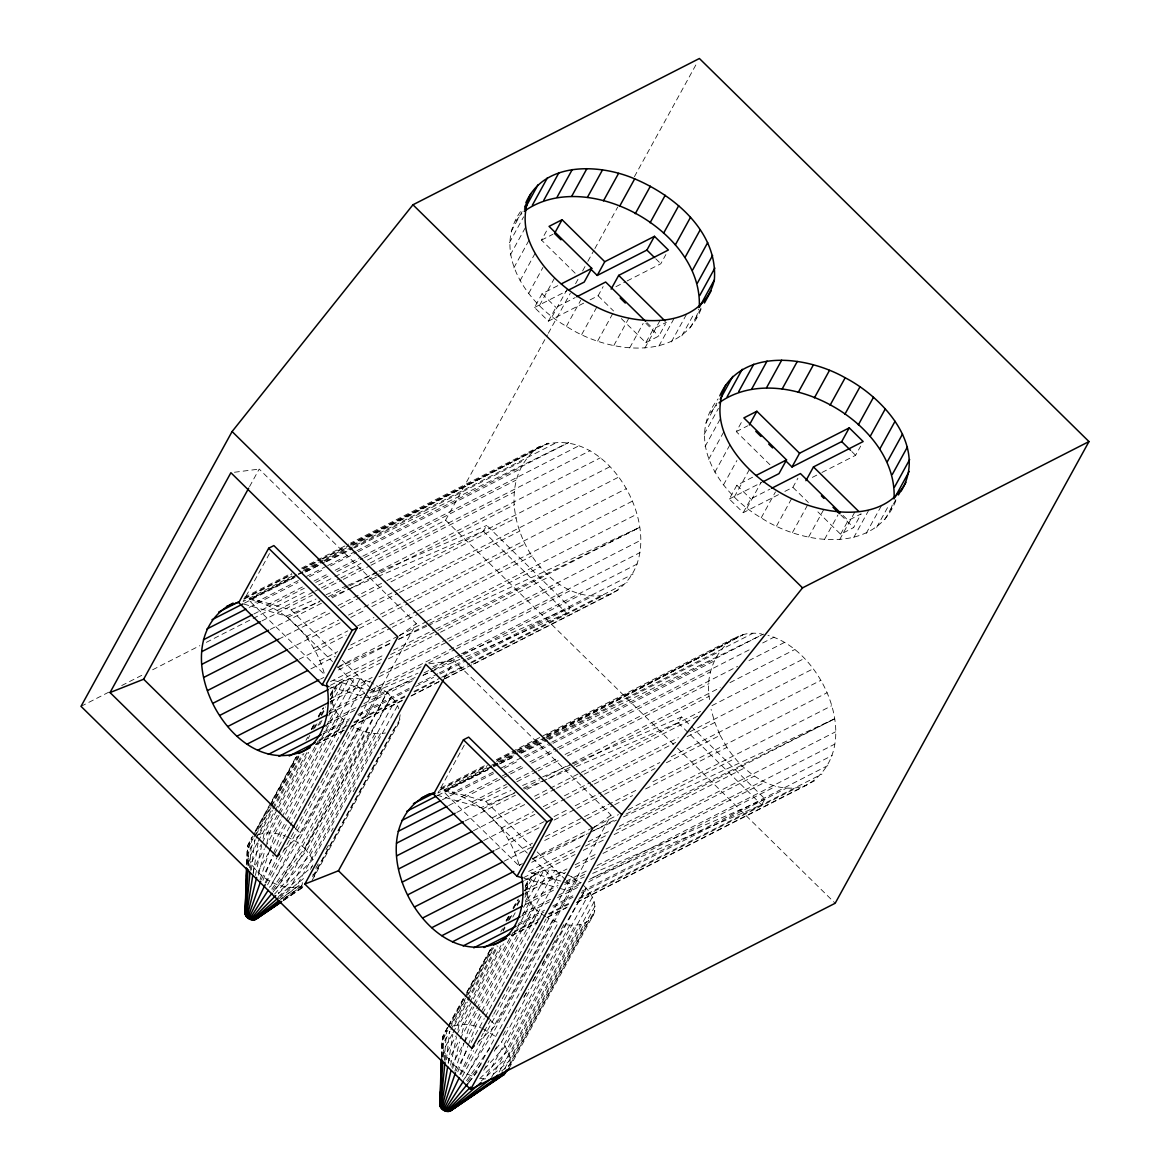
<?xml version="1.0" encoding="UTF-8"?>
<svg xmlns="http://www.w3.org/2000/svg" width="1170" height="1170" viewBox="0 0 1170 1170"><rect width="100%" height="100%" fill="white"/><g stroke="black" fill="none" stroke-linecap="round" stroke-linejoin="round"><path stroke-width="0.75" stroke-dasharray="5 3.75" d="M246.592 864.235L247.689 845.559L251.945 837.106M441.339 1057.607L442.479 1037.103L447.613 1027.07M246.943 865.025L247.016 849.683L253.13 838.568M247.031 863.694L247.689 845.559L252.925 836.038M441.748 1056.554L441.821 1041.212L447.92 1030.112M441.763 1057.051L442.479 1037.103L447.715 1027.582M312.112 880.308L398.824 722.972L400.155 714.768M501.637 1070.989L510.178 1064.481C511.29 1056.071 506.961 1048.101 501.579 1041.958L586.185 888.074L582.996 884.944M509.023 1068.4L593.614 914.516C597.402 905.17 592.4 895.05 586.185 888.074L532.028 982.917M248.069 865.259L249.327 841.873L251.886 838.7L249.532 867.818M442.86 1056.803L444.117 1033.417L446.677 1030.244L444.176 1061.175M248.215 865.961L248.625 858.692L247.338 854.1L255.192 839.826M443.006 1057.49L443.43 1050.236L442.128 1045.644L449.982 1031.355M474.508 663.712L611.223 593.892C682.11 554.99 612.656 416.681 539.107 446.808L350.313 543.216M576.532 902.626L806.028 785.436C866.868 751.213 824.441 650.242 767.959 635.427M250.161 870.568L250.863 863.343L261.334 844.301M445.141 1060.298L445.653 1054.872L456.124 1035.845M251.345 870.041L254.87 839.724M446.355 1059.786L449.675 1031.267M611.223 593.892C539.37 613.431 477.799 491.122 539.107 446.808M709.62 699.558C702.76 668.07 725.429 626.959 761.626 633.994M253.13 873.303L253.978 867.891L264.435 848.85M448.198 1063.033L448.768 1059.435L459.24 1040.393M253.232 873.405L258.029 843.19M448.3 1063.164L452.819 1034.733M369.852 682.168C336.697 666.929 316.485 701.722 347.037 722.329L290.35 825.45M701.064 309.129C679.653 363.695 606.192 352.565 566.397 326.313C527.421 304.566 489.572 251.038 522.493 208.889M545.673 916.519C512.094 898.311 527.275 857.42 564.642 873.712M895.869 500.672C874.458 555.223 800.982 544.094 761.202 517.857C721.846 495.1 683.368 441.894 718.131 398.897M255.44 875.379L261.656 845.5M263.118 838.481L264.215 833.201L308.704 752.295M450.596 1065.168L456.461 1037.044M457.923 1030.024L459.02 1024.744L503.495 943.839M451.825 1067.23L452.658 1063.764L464.007 1043.143M258.336 875.204L264.844 850.517M266.702 843.468L269.495 832.879L279.089 815.431M452.673 1068.503L459.634 1042.06M461.96 1033.242L464.285 1024.423L473.879 1006.975M314.218 876.856L315.373 872.937L399.979 719.053M696.033 318.298L698.797 308.968M890.838 509.827L892.666 503.612M260.047 879.664L268.968 852.213M269.524 850.502L275.111 833.347L282.087 820.653M454.852 1071.208L463.773 1043.757M464.329 1042.046L469.901 1024.876L476.877 1012.196M261.276 879.562L273.78 855.592M456.066 1071.106L467.707 1048.715M262.972 880.293L272.932 854.89M273.59 853.208L280.902 834.576L287.001 823.475M457.762 1071.822L467.722 1046.433M468.395 1044.737L475.693 1026.119L481.791 1015.019M265.122 882.941L276.676 858.093M459.927 1074.484L471.481 1049.636M265.985 882.984L298.95 822.627M460.775 1074.528L473.689 1050.66M272.786 890.077L304.741 848.294L387.138 692.347L371.299 682.666M267.55 884.827L376.945 685.313M462.34 1076.371L571.75 876.856L580.715 882.955M249.561 486.588L259.184 469.082L416.33 623.61L300.807 833.757L282.014 851.892M269.48 553.571L243.126 601.497L291.856 576.269M511.231 231.353L522.142 211.507M509.374 242.79L523.634 216.83M510.252 255.075L525.359 227.594M513.849 267.842L528.957 240.362M575.143 273.195L541.505 240.113L547.37 229.437M520.05 280.741L535.158 253.261M528.679 293.377L542.953 267.433M583.684 303.147L548.408 321.15L534.5 307.476L542.046 293.728L558.075 285.538M539.502 305.428L554.609 277.948M255.44 830.758L296.419 756.2M311.249 729.232L313.867 724.464M318.225 716.537L322.598 708.61M330.437 694.322L333.933 687.975M253.802 834.459L269.495 805.896M270.372 804.317L296.536 756.727M311.366 729.744L314.847 723.396M318.342 717.064L323.578 707.543M330.554 694.848L332.295 691.675M256.245 830.773L269.334 806.978M270.197 805.384L297.238 756.215M305.955 740.347L307.71 737.173M312.068 729.232L314.686 724.479M319.044 716.552L323.403 708.61M330.379 695.916L336.492 684.816M253.992 836.989L298.482 756.083M308.076 738.621L309.816 735.447M313.311 729.1L316.792 722.753M321.15 714.826L325.523 706.899M270.987 807.607L255.294 836.155C264.537 831.241 275.754 832.513 285.246 836.053M271.864 806.013L298.891 756.844M314.598 728.281L318.079 721.934M321.575 715.587L325.07 709.239M330.291 699.718L339.885 682.271M256.055 838.232L271.762 809.684M272.625 808.09L302.284 754.153M317.991 725.59L320.595 720.837M330.189 703.389L331.944 700.216M259.433 834.312L272.522 810.518M273.4 808.923L303.922 753.407M319.615 724.844L322.233 720.077M330.964 704.223L344.038 680.428M257.356 842.839L248.625 858.692C257.824 879.065 283.593 892.812 305.341 885.368M258.219 841.245L307.067 752.398M328.872 712.735L333.231 704.808M328.755 715.806L348.821 679.317M548.408 321.15L555.969 307.417L575.201 297.589M262.197 842.722L277.904 814.159M278.767 812.565L318.021 741.18M325.874 726.906L335.468 709.444M552.196 316.5L567.304 289.019M279.966 813.837L320.946 739.279M321.823 737.685L354.101 678.995M265.312 847.27L281.005 818.707M281.882 817.128L338.569 714.007M367.468 560.064L445.58 520.167L547.458 334.869M548.335 333.26L570.287 293.334M575.567 283.74L579.077 277.348M582.587 270.957L586.974 262.972M587.852 261.378L594.009 250.204M594.886 248.596L617.716 207.061M634.403 176.714L696.75 63.297M285.568 814.305L359.702 679.448M257.868 872.22L268.339 853.193M269.202 851.599L342.474 718.336M287.878 821.881L365.493 680.691M274.643 854.012L289.473 827.029M566.397 326.313L580.671 300.354M299.827 821.047L352.155 725.853C362.056 731.733 373.947 735.301 385.457 732.961M357.654 728.822L270.138 887.269M382.283 688.574L297.677 842.473L269.48 887.357M590.09 299.871L598.104 295.776L603.135 286.621M363.402 731.148L278.811 885.046L273.18 891.935M581.695 334.561L596.802 307.081M369.223 732.756L284.617 886.655L278.284 893.032M374.941 733.619L290.35 887.504L279.571 896.776M271.762 889.127L302.533 846.246L387.138 692.347L394.904 700.991L310.299 854.875L274.584 894.041M380.411 733.678L295.805 887.577L280.332 899.452M597.665 341.026L612.773 313.545M278.372 893.602L312.975 859.497L397.581 705.612L394.904 700.991M302.591 883.686L300.851 886.86L283.462 899.218M310.445 869.398L313.063 864.645M331.373 831.329L333.128 828.155M353.179 791.666L355.797 786.898M318.167 863.899L315.549 868.652L315.373 872.937L312.536 875.116M326.02 849.625L329.516 843.278M312.609 876.813L393.72 729.276L398.824 722.972M613.826 345.501L628.933 318.021M627.149 280.932L660.816 263.747L665.862 254.592M444.351 678.132L453.975 660.611L611.135 815.139L495.597 1025.3L476.819 1043.421M629.709 347.856L643.149 323.432M621.314 318.591L645.825 342.693L653.372 328.945L666.388 322.306M644.889 348.046L659.997 320.565M645.825 342.693L658.842 336.039L665.554 323.827M658.9 346.057L674.008 318.576M671.346 341.933L686.454 314.452M681.876 335.805L694.468 312.902M690.183 327.849L701.093 308.002M464.271 745.115L437.931 793.041L489.894 766.116M706.022 422.897L717.78 401.529M704.164 434.333L718.438 408.374M705.042 446.604L720.15 419.123M708.64 459.386L723.747 431.905M769.933 464.724L736.296 431.657L743.009 419.445M714.841 472.27L729.948 444.79M723.484 484.921L736.91 460.497M778.474 494.676L743.213 512.694L729.29 499.005L736.851 485.272L752.88 477.082M734.307 496.957L749.414 469.477M448.49 1025.476L463.305 998.507M466.801 992.16L491.224 947.744M506.054 920.775L508.672 916.008M513.03 908.081L517.389 900.139M525.242 885.865L528.723 879.518M448.593 1026.002L463.422 999.034M466.903 992.686L491.327 948.256M506.157 921.287L509.652 914.94M513.133 908.593L518.368 899.072M525.345 886.392L527.085 883.218M448.432 1027.07L464.124 998.522M465.002 996.928L492.029 947.744M500.76 931.89L502.5 928.717M506.859 920.775L509.476 916.022M513.835 908.081L518.193 900.154M525.184 887.46L531.282 876.359M451.415 1023.765L465.367 998.39M466.245 996.796L493.272 947.612M502.866 930.165L504.621 926.991M508.102 920.644L511.597 914.296M516.818 904.776L520.314 898.428M524.672 890.502L526.412 887.328M464.914 1000.73L450.084 1027.699C459.825 1022.507 471.598 1024.247 481.499 1028.094M468.395 994.383L493.696 948.373M503.29 930.925L505.03 927.751M509.389 919.825L512.884 913.477M517.242 905.536L520.738 899.189M525.096 891.262L534.69 873.814M450.859 1029.775L466.552 1001.213M467.43 999.633L497.074 945.696M512.782 917.134L515.4 912.381M524.994 894.918L526.734 891.745M454.238 1025.856L467.313 1002.061M468.19 1000.467L497.85 946.53M524.877 897.346L538.843 871.957M452.147 1034.368L443.43 1050.236C448.783 1063.062 460.804 1071.998 473.601 1076.575L558.207 922.691L546.946 917.397M453.024 1032.788L500.994 945.521M525.418 901.105L528.021 896.352M523.56 907.35L543.611 870.86M743.213 512.694L750.76 498.947L769.992 489.133M457.002 1034.251L472.695 1005.703M473.572 1004.109L512.811 932.724M522.405 915.262L530.259 900.988M746.986 508.043L761.26 482.098M474.757 1005.381L548.891 870.524M460.103 1038.814L475.81 1010.251M476.673 1008.672L533.374 905.536M477.755 1010.602L554.507 870.992M464.87 1041.563L537.264 909.88M482.669 1013.425L560.298 872.22M471.188 1042.368L484.278 1018.573M485.141 1016.993L541.842 913.872M761.202 517.857L775.461 491.897M477.17 1044.313L483.283 1033.212M484.146 1031.618L492.877 1015.765M493.74 1014.171L513.805 977.681M514.683 976.102L546.083 918.976M552.459 920.366L463.949 1080.319M784.88 491.4L792.894 487.32L797.94 478.15M577.073 880.118L492.468 1034.017L463.305 1080.451M776.5 526.105L791.607 498.625M483.78 1070.257L489.016 1060.737M494.252 1051.216L497.733 1044.883M502.968 1035.362L507.327 1027.421M515.18 1013.147L516.921 1009.973M523.897 997.279L527.392 990.931M532.628 981.411L538.726 970.31M542.222 963.963L547.443 954.442M552.679 944.921L557.914 935.4M561.41 929.068L564.013 924.3C574.455 926.611 588.378 925.265 593.614 914.516M569.746 925.148L485.141 1079.047L479.422 1078.199M589.695 892.534L505.089 1046.419L485.389 1068.02M491.473 1077.526L575.201 925.221M792.456 532.555L807.563 505.074M592.371 897.141L507.78 1051.04L478.296 1080.1M499.137 1072.042L580.247 924.505M594.141 901.778L509.55 1055.676L481.294 1080.948M504.489 1068.985L584.737 923.028M594.96 906.311L510.354 1060.195L492.234 1075.054M508.277 1066.777L588.525 920.819M510.178 1064.481L594.769 910.596M808.616 537.03L823.724 509.55M821.954 472.475L855.621 455.291L860.652 446.121M824.514 539.399L837.939 514.976M840.616 534.237L848.162 520.489L861.193 513.835L853.632 527.582L840.616 534.237L816.119 510.135M839.68 539.589L854.787 512.109M853.691 537.6L868.798 510.12M866.151 533.476L881.259 505.996M876.681 527.348L889.273 504.445M884.988 519.392L895.898 499.546M312.975 859.497L304.741 848.294L391.38 696.53L306.789 850.429L273.736 891.087M523.911 997.147L528.416 989.25M378.085 576.503L483.268 531.151L486.793 525.418L570.273 607.508L566.763 613.241L461.58 658.593M576.225 766.599L678.073 722.694L681.583 716.961L765.078 799.051L761.553 804.77L589.592 878.919M466.552 1080.67L490.961 1046.653M467.591 1081.621L483.005 1061.453M515.78 221.101L521.864 213.569M710.57 412.644L716.669 405.112M468.541 1082.616L478.793 1070.009M495.875 1048.978L501.579 1041.958M469.097 1082.104L473.601 1076.575M278.416 896.63L312.054 866.546M279.323 898.384L305.809 876.666M281.209 898.984L302.562 882.706M399.292 635.866L416.33 623.61M283.301 899.072L302.445 885.324M592.663 828.418L611.135 815.139M283.52 900.022L303.089 886.524M283.242 900.461L303.864 886.377M284.003 900.183L304.697 886.173M296.595 574.865L249.824 599.332C286.562 607.932 315.037 638.498 324.587 674.666L250.102 601.438L249.663 598.162L290.979 609.848L335.922 654.045M298.204 574.017L303.045 571.486M304.653 570.638L322.393 561.351M324.017 560.518L346.583 548.701M353.033 545.322L548.174 443.196L351.249 543.772M491.385 766.408L444.615 790.876C481.353 799.461 509.827 830.042 519.378 866.209L444.892 792.967L444.468 789.692L485.769 801.391L530.727 845.588M493.009 765.56L497.835 763.03M499.458 762.182L517.198 752.895M518.807 752.061L544.606 738.548M546.229 737.7L742.979 634.74L546.039 735.301M303.205 570.36L350.254 545.951M351.877 545.103L548.174 443.196M491.517 765.282L496.387 762.752M497.996 761.904L515.853 752.646M517.476 751.798L545.044 737.48M546.668 736.647L742.979 634.74M541.505 240.113L552.898 234.292M534.5 307.476L566.558 291.096M615.932 286.665L625.555 281.751M244.515 597.241L291.725 573.139M301.48 568.152L348.675 544.05M243.828 598.616L291.037 574.514M302.43 568.708L320.331 559.553M321.955 558.734L344.74 547.092M244.676 598.791L291.886 574.689M303.264 568.869L321.18 559.728M322.803 558.894L348.835 545.6M350.473 544.767L531.121 452.512M296.873 575.289L249.824 599.332L293.962 577.629M298.496 574.455L303.366 571.969M304.99 571.15L322.832 562.024M324.456 561.191L558.105 441.777M244.545 603.077L295.001 577.322M306.394 571.501L324.295 562.36M325.918 561.527L351.965 548.233M353.589 547.399L524.482 460.132M298.394 580.554L256.084 602.17L250.102 601.438M306.54 576.4L326.064 566.426M327.702 565.593L355.358 551.465M356.996 550.631L568.576 442.582L354.437 547.896M249.181 607.42L298.014 582.484M309.406 576.664L324.046 569.19M330.554 565.856L356.601 552.562M358.225 551.728L519.348 469.448M266.804 605.183L304.244 586.068M314.013 581.08L328.653 573.592M335.161 570.273L361.208 556.978M362.832 556.145L579.296 445.609M253.861 614.016L304.317 588.261M315.71 582.441L330.364 574.953M336.872 571.633L362.905 558.339M364.543 557.505L515.897 480.212M81.022 706.344L108.693 692.216M121.709 685.561L142.857 674.768M152.626 669.781L199.821 645.679M206.344 642.345L307.242 590.821M318.635 585L333.289 577.512M334.912 576.693L360.96 563.384M277.48 610.316L313.282 592.035M314.905 591.201L319.79 588.715M321.428 587.881L339.329 578.74M340.953 577.907L363.738 566.265M370.246 562.946L589.972 450.742M261.948 620.919L312.405 595.15M323.798 589.329L341.698 580.188M343.322 579.355L369.354 566.061M370.992 565.227L514.215 492.087M287.791 617.424L320.331 600.81M328.477 596.656L348.002 586.682M349.64 585.848L377.296 571.721M378.934 570.887L600.268 457.85M270.211 629.431L322.291 602.828M332.061 597.841L349.962 588.7M351.585 587.866L379.255 573.739M380.879 572.905L514.347 504.753M297.443 626.301L328.361 610.521M338.13 605.534L385.325 581.431M386.948 580.598L609.921 466.728M278.665 639.186L330.744 612.583M340.514 607.596L360.038 597.621M361.662 596.802L384.447 585.161M390.97 581.841L516.292 517.842M306.145 636.699L338.7 620.071M348.47 615.084L618.637 477.126M288.873 648.984L340.953 622.396M350.722 617.409L365.376 609.921M371.885 606.601L397.917 593.292M399.54 592.473L519.992 530.961M736.296 431.657L747.688 425.836M313.677 648.297L347.856 630.849M357.611 625.862L373.888 617.555M380.396 614.221L404.82 601.76M406.443 600.927L626.155 488.724M299.111 659.28L346.305 635.178M359.322 628.539L380.484 617.731M382.107 616.897L408.154 603.603M409.778 602.769L525.33 543.757M319.79 660.787L337.706 651.646M350.722 644.992L388.147 625.877M389.785 625.043L415.818 611.749M417.441 610.915L632.283 501.213M310.84 668.874L335.249 656.414M348.28 649.759L390.59 628.158M392.213 627.325L418.26 614.031M419.884 613.197L532.189 555.838M338.993 666.315L397.581 636.392M399.204 635.559L425.251 622.264M426.874 621.431L636.831 514.215M320.609 679.083L323.871 677.43M338.525 669.942L392.228 642.52M398.736 639.186L428.03 624.224M429.668 623.405L540.335 566.88M330.54 681.583L385.325 654.22M330.423 685.284L382.502 658.681M390.648 654.527L436.22 631.259M437.843 630.425L639.654 527.363L428.337 625.497M329.823 688.75L380.279 662.995M388.425 658.827L438.882 633.072M440.505 632.239L549.549 576.547M329.838 699.031L372.148 677.43M380.294 673.276L445.39 640.019M447.013 639.2L640.692 540.291M330.086 701.766L370.773 680.984M378.904 676.83L447.262 641.92M448.885 641.087L559.567 584.576M729.29 499.005L761.348 482.64M329.062 711.36L364.864 693.064M371.373 689.744L639.917 552.606M329.209 713.729L361.764 697.101M369.895 692.947L421.99 666.359M428.498 663.024L454.53 649.73M456.154 648.897L570.082 590.718M328.097 721.89L357.406 706.929M363.914 703.594L415.993 677.006M424.125 672.852L459.927 654.556M461.565 653.737L637.328 563.969M326.927 724.464L354.598 710.336M361.106 707.016L413.185 680.413M422.955 675.426L432.724 670.439M434.348 669.62L462.018 655.478M463.642 654.659L580.817 594.813M812.331 477.389L820.345 473.294M323.798 731.952L349.845 718.658M357.976 714.504L410.056 687.901M418.187 683.748L437.726 673.774M439.35 672.955L465.397 659.646M467.02 658.812L633.028 574.046M322.92 733.868L348.952 720.574M358.722 715.587L409.178 689.817M415.686 686.497L433.587 677.357M440.096 674.022L466.143 660.728M467.766 659.895L591.464 596.729M319.512 739.63L347.183 725.502M353.691 722.183L405.771 695.58M413.917 691.426L439.949 678.132M441.587 677.298L464.373 665.657M470.881 662.337L627.12 582.543M318.503 741.034L344.536 727.74M354.305 722.753L404.761 696.984M414.531 692.011L437.317 680.37M443.825 677.05L469.857 663.741M471.495 662.907L601.687 596.422M315.432 744.646L343.102 730.519M351.234 726.365L403.328 699.762M411.46 695.609L442.377 679.814M444.015 678.995L471.671 664.867M473.309 664.034L619.778 589.227M316.646 744.339L344.316 730.197M350.825 726.877L402.904 700.289M411.036 696.121L438.706 681.993M445.214 678.673L468 667.032M440.944 787.951L486.515 764.683M496.285 759.696L733.897 638.352M440.256 789.326L487.451 765.224M497.221 760.237L515.122 751.096M516.745 750.262L539.531 738.636M439.481 790.335L486.676 766.218M496.446 761.246L515.97 751.272M517.593 750.438L540.379 738.797M546.887 735.477L725.926 644.041M491.678 766.833L444.615 790.876L492.029 767.564M493.301 765.999L517.637 753.568M519.261 752.734L545.22 739.469M546.843 738.636L752.895 633.321M437.712 795.454L488.168 769.684M499.561 763.878L514.2 756.39M520.723 753.07L546.756 739.762M548.379 738.943L719.272 651.661M493.199 772.098L450.874 793.699L444.892 792.967M501.33 767.944L522.493 757.136M524.116 756.303L550.163 743.009M551.787 742.175L763.366 634.125L549.227 739.425M442.348 799.783L494.427 773.194M504.197 768.207L518.851 760.719M525.359 757.399L551.392 744.105M553.03 743.272L714.153 660.991M461.609 796.726L500.672 776.778M502.296 775.944L507.18 773.443M508.804 772.624L523.458 765.136M529.966 761.816L555.999 748.522M557.637 747.688L749.678 649.613M762.694 642.959L774.087 637.138M448.666 805.56L502.369 778.138M503.992 777.304L508.877 774.803M510.515 773.97L525.154 766.496M531.663 763.176L557.71 749.868M559.333 749.049L710.687 671.741M472.27 801.859L506.449 784.412M516.219 779.425L534.12 770.269M535.743 769.45L558.529 757.809M565.052 754.489L737.568 666.388M748.961 660.567L784.763 642.286M456.739 812.448L507.195 786.693M516.965 781.706L536.489 771.732M538.112 770.898L560.898 759.257M567.406 755.937L709.005 683.631M482.581 808.967L515.136 792.353M523.268 788.185L539.545 779.878M546.054 776.558L570.463 764.083M572.101 763.249L720.208 687.624M729.963 682.636L795.073 649.394M465.002 820.96L515.458 795.205M526.851 789.384L572.422 766.101M574.046 765.282L709.137 696.296M492.234 817.845L523.151 802.05M534.544 796.244L700.552 711.462M711.945 705.642L804.711 658.271M473.455 830.729L525.535 804.126M535.304 799.139L554.843 789.165M556.467 788.331L582.499 775.037M584.137 774.204L698.066 716.025M500.95 828.243L533.491 811.614M543.26 806.627L557.914 799.154M564.423 795.819L590.455 782.525M592.093 781.692L678.351 737.641M689.744 731.82L813.428 668.655M483.678 840.528L535.758 813.925M545.512 808.938L565.052 798.964M566.675 798.13L592.722 784.836M594.345 784.002L675.719 742.453M687.112 736.632L714.782 722.504L711.082 709.371M508.467 839.841L544.269 821.559M554.039 816.572L568.693 809.084M575.201 805.764L601.234 792.47M602.872 791.637L659.836 762.547M671.229 756.727L820.96 680.267M495.539 849.99L541.11 826.722M554.127 820.068L575.274 809.26M576.912 808.441L602.945 795.132M604.583 794.313L655.024 768.544M666.417 762.723L720.135 735.301L714.782 722.504M514.595 852.33L532.496 843.19M545.512 836.535L582.952 817.42M584.576 816.587L638.279 789.165M652.933 781.677L827.073 692.742M504.007 861.252L531.677 847.124M544.693 840.469L585.38 819.687M587.018 818.868L613.051 805.56M614.674 804.726L632.59 795.585M645.606 788.946L726.979 747.381C743.301 772.741 774.569 796.36 806.028 785.436M522.39 863.665L519.129 865.332L522.434 863.796M533.783 857.859L592.371 827.936M593.994 827.102L618.418 814.642M628.173 809.655L831.621 705.759M531.692 862.319L587.018 834.049M593.526 830.729L616.312 819.088M626.082 814.101L735.126 758.423M523.59 877.661L577.307 850.224M585.439 846.071L606.601 835.263M616.356 830.276L834.459 718.906L623.142 817.04M524.628 880.293L575.084 854.524M583.216 850.371L606.001 838.744M614.133 834.576L744.339 768.09M524.628 890.575L566.953 868.974M575.084 864.806L596.247 854.012M606.016 849.025L835.497 731.835M524.877 893.31L565.563 872.528M575.333 867.54L594.857 857.566M603.003 853.413L754.357 776.119M525.476 902.07L558.031 885.441M566.163 881.288L587.325 870.48M597.095 865.493L834.707 744.149M525.637 904.439L556.554 888.644M564.7 884.491L585.848 873.683M593.994 869.529L764.887 782.262M522.902 913.419L550.573 899.291M558.704 895.138L579.867 884.33M589.621 879.343L832.133 755.513M521.718 916.008L549.388 901.88M557.534 897.726L578.682 886.918M588.452 881.931L775.622 786.357M518.588 923.496L544.635 910.202M552.766 906.048L575.552 894.406M582.06 891.087L827.819 765.589M517.71 925.411L543.757 912.103M553.527 907.13L573.051 897.156M581.183 892.988L786.255 788.273M514.317 931.174L540.35 917.865M548.496 913.711L569.644 902.904M579.413 897.917L821.91 774.087M513.294 932.578L539.341 919.284M549.11 914.296L568.635 904.322M578.404 899.335L796.492 787.966M511.86 935.356L537.893 922.062M547.662 917.075L567.187 907.101M576.956 902.114L814.583 780.77M511.436 935.868L537.483 922.574M547.238 917.587L566.777 907.613M393.471 650.154L434.231 629.826M435.869 629.021L639.654 527.363M580.115 845.764L527.948 871.782L569.249 883.467L584.313 876.973M588.276 841.698L609.468 831.124M619.252 826.254L834.459 718.906M305.399 572.013L320.112 564.774M326.649 561.556L352.799 548.701M493.652 766.759L498.566 764.346M500.19 763.542L514.902 756.317M521.44 753.1L547.604 740.23M337.545 667.66L392.023 642.359M398.634 639.303L426.699 626.257M532.335 859.204L588.466 833.142M590.119 832.367L616.531 820.097M290.979 609.848L316.075 599.025M326.123 594.696L346.203 586.038M347.885 585.307L377.998 572.32M379.68 571.603L486.793 525.418M243.843 604.086L286.255 616.093L319.659 601.687M331.344 596.656L346.364 590.177M348.031 589.461L376.418 577.219M333.157 680.253L374.459 691.938L417.968 673.174M433.032 666.681L456.461 656.575M463.159 653.694L570.273 607.508M364.66 696.735L369.749 698.183L413.156 679.463M423.174 675.148L429.858 672.267M431.525 671.551L459.898 659.31M485.769 801.391L510.88 790.554M522.595 785.509L540.993 777.567M542.675 776.851L571.121 764.58M572.803 763.864L681.583 716.961M436.936 795.147L481.06 807.636L514.449 793.231M524.467 788.916L569.541 769.48M592.678 873.376L765.078 799.051M581.241 882.516L564.54 889.712L559.45 888.279M234.439 472.256L259.184 469.082M429.229 663.785L453.975 660.611M330.715 687.141L362.963 696.252M523.824 878.202L557.754 887.796M567.509 874.868L571.75 876.856M286.694 836.55L297.677 842.473L304.741 848.294M482.903 1028.752L496.109 1036.839M655.756 258.775L660.816 263.747M851.818 451.561L855.621 455.291M646.922 322.613L653.372 328.945M843.014 515.414L848.162 520.489M645.942 323.359L658.842 336.039M840.733 514.902L853.632 527.582M598.104 295.776L613.577 310.986M792.894 487.32L808.382 502.53M542.046 293.728L555.969 307.417M736.851 485.272L750.76 498.947M483.268 531.151L566.763 613.241M678.073 722.694L761.553 804.77M445.58 520.167L676.216 746.943M677.518 748.23L835.175 903.255M342.342 660.363L370.597 688.15M371.885 689.408L374.459 691.938M537.147 851.906L565.403 879.679M566.689 880.952L569.249 883.467M286.255 616.093L332.499 661.562M337.633 666.607L364.616 693.123M365.888 694.395L369.749 698.183M481.06 807.636L527.29 853.091M532.438 858.151L558.119 883.408M295.615 828.653L300.807 833.757M490.405 1020.181L495.597 1025.3M720.135 735.301L726.979 747.381M397.581 705.612L398.765 708.698"/><path stroke-width="1.5" d="M281.049 902.187L255.923 919.196C251.784 921.492 245.554 918.07 245.144 913.39L246.49 867.877M509.023 1068.4L503.919 1074.704L450.713 1110.739C446.574 1113.021 440.344 1109.599 439.935 1104.919L441.28 1059.42M245.188 914.15L246.811 868.652M245.144 913.39L246.314 883.657M246.577 876.403L246.841 869.134M439.993 1105.694L441.616 1060.195M439.935 1104.919L440.52 1091.508M440.71 1086.067L441.704 1058.865M255.923 919.196L257.034 916.68M451.825 1108.224L450.713 1110.739M524.233 211.302C586.287 166.462 703.433 231.075 699.25 307.403L714.358 279.923C718.058 232.172 674.841 195.843 634.696 178.849C599.289 163.639 544.006 161.27 525.856 202.776M894.041 498.947C898.224 422.619 781.077 358.005 719.023 402.846M900.9 491.517C928.029 446.852 883.584 397.712 845.179 377.764C807.095 356.031 741.034 347.197 719.813 395.84M245.261 912.673L246.314 897.639M440.534 1099.976L440.052 1104.202M441.309 1085.584L441.69 1078.389M245.422 914.955L248.011 869.588M440.212 1106.484L442.801 1061.131M245.539 912.03L246.285 907.847M245.802 915.759L249.985 872.381M440.607 1107.288L444.966 1062.111M310.138 747.659C234.015 791.359 156.224 642.315 233.123 603.062M506.551 938.369C429.492 985.33 349.318 831.885 429.551 793.772M246.343 916.549L252.837 875.101M441.148 1108.078L447.642 1066.645M530.887 193.62C508.35 241.532 556.496 288.303 596.802 307.081C633.877 326.474 702.058 331.037 714.358 279.923M247.016 917.295L256.625 877.427M441.821 1108.838L450.991 1070.696M247.821 917.982L260.691 881.229M442.611 1109.526L455.481 1072.773M725.678 385.164C703.141 433.061 751.301 479.846 791.607 498.625C827 515.604 883.847 522.99 905.946 482.347M248.698 918.596L265.195 884.608M443.503 1110.14L459.21 1077.76M232.099 431.54L81.022 706.344L470.603 1089.431L835.175 903.255L1088.977 441.573L699.397 58.5L412.952 204.779L232.099 431.54L621.679 814.627L470.603 1089.431M110.038 692.552L230.899 472.709L397.873 636.875L277.012 856.718L110.038 692.552L143.647 679.229L248.683 488.183M298.745 753.48C325.231 742.263 331.695 709.239 326.62 683.587L357.347 627.676L273.868 545.586L268.661 548.247L238.753 602.652L322.233 684.742L329.019 686.658M524.657 206.929L526.339 203.873M524.555 209.255L537.995 184.831M532.335 205.247L547.443 177.767M543.875 200.099L558.982 172.619M557.154 197.028L572.262 169.548M571.794 196.121L586.901 168.641M611.12 289.122L618.681 275.389L668.377 250.014L654.454 236.325L604.758 261.7L562.083 219.726L554.521 233.473L560.986 239.821M587.384 197.408L602.491 169.928M322.233 684.742L352.141 630.337L357.347 627.676M603.471 200.845L618.579 173.365M619.588 206.329L634.696 178.849M562.083 219.726L549.052 226.38L591.742 268.354L584.196 282.087L568.167 290.277M590.748 269.085L597.212 275.447L604.758 261.7M635.266 213.701L650.374 186.22M650.081 222.768L665.189 195.288M597.212 275.447L646.908 250.073L654.454 236.325M304.829 884.081L425.69 664.238L592.663 828.418L471.803 1048.261L304.829 884.081L338.452 870.772L443.474 679.726M663.566 233.254L678.673 205.774M675.368 244.852L690.476 217.371M685.137 257.239L700.245 229.759M692.582 270.065L707.689 242.585M697.495 282.935L712.603 255.455M699.748 295.513L714.855 268.032M493.535 945.009C520.036 933.806 526.485 900.783 521.41 875.131L552.152 819.219L468.658 737.129L463.452 739.791L433.543 794.181L517.038 876.271L522.127 877.719M704.428 303.03L711.141 290.818M720.193 399.277L732.786 376.374M727.126 396.776L742.233 369.296M738.665 391.643L753.772 364.162M751.944 388.572L767.052 361.091M766.584 387.665L781.692 360.184M749.312 425.002L756.873 411.27L799.563 453.243L849.259 427.869L863.168 441.543L813.472 466.918L805.925 480.665M782.174 388.952L797.282 361.471M517.038 876.271L546.931 821.881L552.152 819.219M798.262 392.389L813.369 364.908M814.379 397.873L829.486 370.393M756.873 411.27L743.857 417.909L786.547 459.898L778.986 473.631L762.957 481.821M785.538 460.629L792.002 466.976L799.563 453.243M830.071 405.244L845.179 377.764M844.872 414.312L859.979 386.831M792.002 466.976L841.698 441.602L849.259 427.869M497.396 1075.215L495.641 1078.389L449.28 1111.368M858.37 424.798L873.478 397.317M502.749 1072.159L500.131 1076.912L450.055 1111.12M506.537 1069.95L503.919 1074.704L495.641 1078.389L490.596 1079.106L448.403 1111.5M870.173 436.395L885.281 408.915M879.928 448.783L895.035 421.302M887.386 461.594L902.494 434.114M892.3 474.479L907.408 446.998M894.538 487.056L909.646 459.576M894.889 497.425L909.148 471.466M898.414 494.968L900.096 491.912M249.663 919.123L268.179 890.297M444.454 1110.652L462.984 1081.841M621.679 814.627L802.532 587.866L1088.977 441.573M250.658 919.518L272.054 893.31M445.448 1111.061L467.971 1083.478M251.667 919.795L275.754 895.577M446.457 1111.339L470.545 1087.12M277.012 856.718L279.513 854.305M471.803 1048.261L474.303 1045.848M252.661 919.942L278.226 897.931M447.452 1111.485L481.104 1082.513M253.612 919.956L278.928 900.534M257.005 917.426L261.276 914.165M454.647 1106.791L458.918 1103.529M256.8 918.099L268.588 909.646M451.605 1109.643L466.318 1099.069M254.49 919.839L280.566 901.28M256.435 918.699L279.016 903.138M451.24 1110.242L502.398 1074.952M255.265 919.576L281.765 901.47M561.293 283.9L591.742 268.354M576.81 296.77L605.665 282.029L645.635 321.34M218.644 612.085L238.168 602.111M211.989 619.705L242.921 603.91M206.871 629.021L245.934 609.087M203.419 639.785L252.237 614.85M201.723 651.661L260.31 621.753M201.854 664.326L268.588 630.25M203.799 677.415L278.665 639.186M207.499 690.549L287.25 649.818M212.852 703.331L297.487 660.114M219.697 715.426L307.578 670.542M227.843 726.453L318.986 679.916M237.057 736.135L328.2 689.583M756.083 475.444L786.547 459.898M247.075 744.149L328.448 702.6M257.605 750.292L327.585 714.563M771.6 488.314L800.456 473.572L840.426 512.884M268.339 754.387L325.304 725.298M278.972 756.303L321.297 734.702M289.209 755.995L315.242 742.701M421.405 797.925L433.748 792.66M413.434 803.629L434.596 792.821M406.794 811.249L436.088 796.287M401.661 820.565L440.724 800.616M398.209 831.329L447.028 806.393M396.528 843.204L455.115 813.282M396.645 855.87L463.378 821.793M398.59 868.959L471.832 831.548M402.29 882.078L482.04 841.362M407.643 894.874L493.901 850.824M414.487 906.969L502.383 862.085M422.648 917.997L513.791 871.46M431.862 927.664L523.005 881.127M441.865 935.693L523.253 894.129M452.395 941.835L522.376 906.092M463.13 945.93L520.094 916.841M473.777 947.846L516.087 926.245M484 947.539L510.047 934.245M226.614 606.396L238.665 602.272M430.487 794.313L434.947 793.553M646.908 250.073L654.498 257.532M841.698 441.602L850.561 450.318M618.681 275.389L665.101 321.033M813.472 466.918L858.605 511.305M620.159 297.999L625.306 303.074M755.791 431.364L760.953 436.454M768.719 444.088L772.609 447.905M821.398 495.875L823.972 498.42M832.996 507.297L839.446 513.63M412.952 204.779L802.532 587.866M268.661 548.247L352.141 630.337M463.452 739.791L546.931 821.881M143.647 679.229L294.313 827.365M338.452 870.772L489.104 1018.909"/></g></svg>
